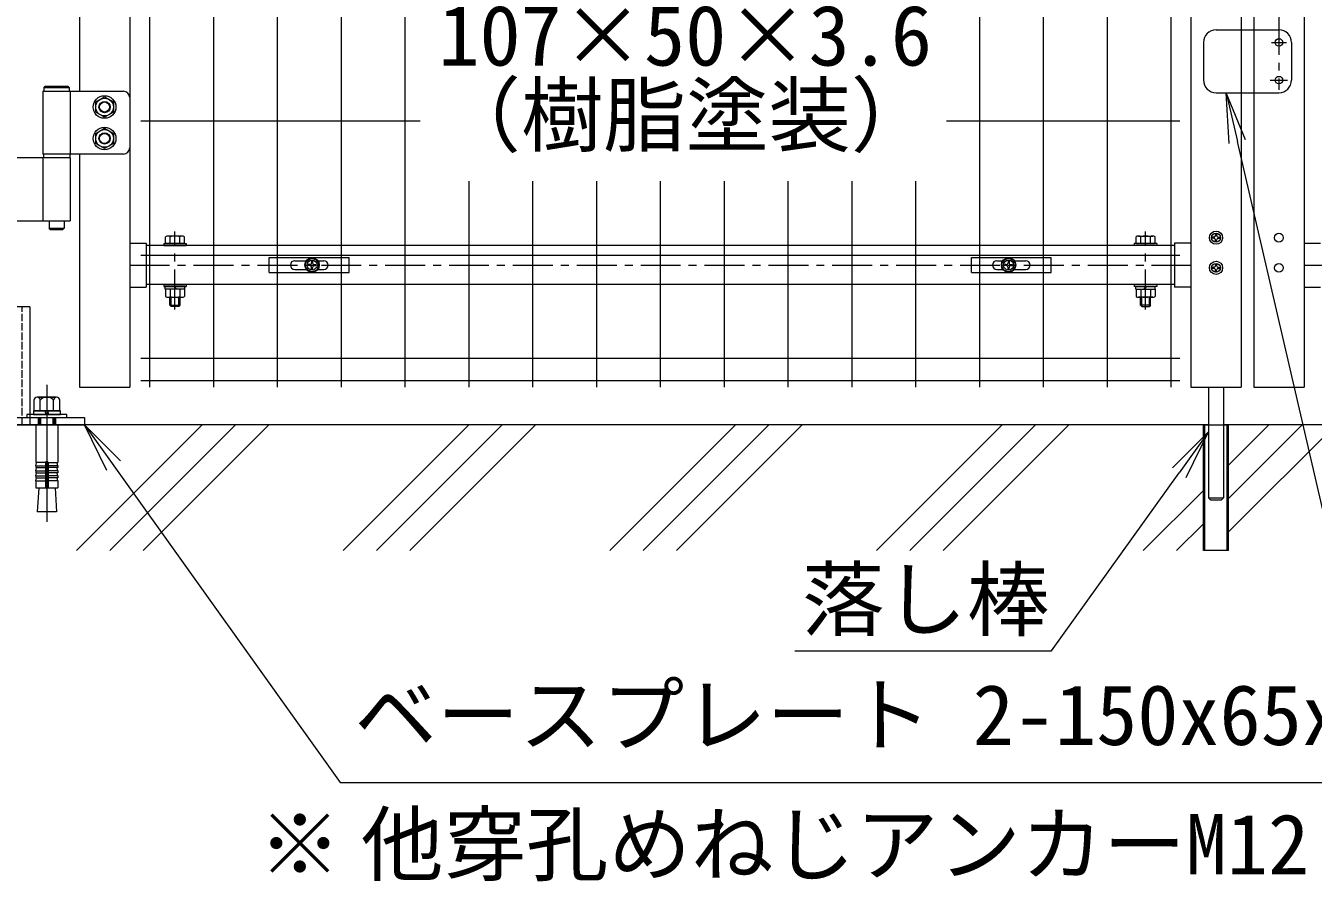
# Model space of a CAD drawing. Units: millimetres, scale not verified. Extents: x -4200 to 4200, y -2970 to 2970.
# Drawn here: x -1043 to -19, y -66 to 615 of the extents above; entities that cross this region are included whole.
import ezdxf
from ezdxf.enums import TextEntityAlignment as Align

# ---------------------------------------------------------------- set-up
doc = ezdxf.new("R2010")
doc.units = ezdxf.units.MM
doc.header["$LTSCALE"] = 20
doc.linetypes.add('DASHED', pattern=[7.5, 6, -1.5])
doc.linetypes.add('USER1', pattern=[50.8, 31.75, -6.35, 6.35, -6.35])
for name, color, linetype, lineweight in [('0-0_D-STR-DIM', 7, 'Continuous', 9), ('0-1_0', 7, 'Continuous', 9), ('0-2_D-STR1', 1, 'Continuous', 18), ('0-3_D-BMK', 2, 'USER1', 13), ('0-4_D-STR-TXT', 7, 'Continuous', 9), ('0-5_D-STR3', 3, 'Continuous', 13), ('0-7_Defpoints', 6, 'Continuous', 18), ('0-8_D-STR2', 7, 'Continuous', 9), ('0-B_D-BGD', 7, 'Continuous', 9), ('0-C_D-DCR-HCH', 7, 'Continuous', 9)]:
    doc.layers.add(name, color=color, linetype=linetype, lineweight=lineweight)
doc.styles.add('ＭＳ ゴシック', font='')
doc.styles.get('ＭＳ ゴシック').set_extended_font_data('MS Gothic')

# ---------------------------------------------------------------- blocks, each defined once
blk = doc.blocks.new('U63')
at = {"layer": '0-2_D-STR1'}
for p, q in [((1000, 10300), (1000, 600)), ((19680, 10300), (19680, 600)), ((200, 8540), (200, 5310)), ((17880, 7414.9), (17880, 600)), ((18680, 7120), (18680, 600)), ((18880, 7120), (18880, 600)), ((200, 4310), (200, 600)), ((1000, 2894), (1260, 2894)), ((1260, 2894), (1260, 2194)), ((17620, 2894), (17620, 2194)), ((17880, 2894), (17620, 2894)), ((19680, 2894), (19940, 2894)), ((17620, 2854), (1260, 2854)), ((1000, 2194), (1260, 2194)), ((17620, 2234), (1260, 2234)), ((17880, 2194), (17620, 2194)), ((19680, 2194), (19940, 2194)), ((200, 600), (1000, 600)), ((17880, 600), (18680, 600)), ((18880, 600), (19680, 600))]:
    blk.add_line(p, q, dxfattribs=at)
for centre in [(19280, 2980), (19280, 2500)]:
    blk.add_circle(centre, 70, dxfattribs=at)
at = {"layer": '0-3_D-BMK'}
for p, q in [((19280, 8560), (19280, 5333.4)), ((19159.8, 6088), (19400.2, 6088)), ((19142.3, 5488), (19417.7, 5488)), ((1720, 1837), (1720, 3078.8)), ((17160, 1837), (17160, 3078.8)), ((1000, 2544), (17880, 2544)), ((19680, 2544), (36560, 2544))]:
    blk.add_line(p, q, dxfattribs=at)
at = {"layer": '0-5_D-STR3'}
for p, q in [((18280, 6288), (19280, 6288)), ((18080, 6088), (18080, 5488)), ((19480, 6088), (19480, 5488)), ((-364, 5370), (36, 5370)), ((-344, 5390), (16, 5390)), ((-380, 5310), (-380, 4310)), ((-380, 5310), (900, 5310)), ((-364, 5310), (36, 5310)), ((52, 5310), (52, 4310)), ((1000, 5210), (1000, 4410)), ((18280, 5288), (19280, 5288)), ((900, 4310), (-380, 4310)), ((-374, 4310), (-374, 4250)), ((46, 4310), (-374, 4310)), ((52, 4250), (-1788, 4250)), ((-380, 4250), (-380, 3250)), ((52, 4250), (52, 3250)), ((-1788, 3250), (52, 3250)), ((-284, 3250), (-284, 3130)), ((-264, 3110), (-284, 3130)), ((-284, 3130), (-44, 3130)), ((-264, 3110), (-64, 3110)), ((-64, 3110), (-44, 3130)), ((-44, 3250), (-44, 3130)), ((1540, 2886), (1540, 2854)), ((1540, 2886), (1900, 2886)), ((1570, 2886), (1570, 2995)), ((1870, 2886), (1570, 2886)), ((1832.5, 3006.1), (1607.5, 3006.1)), ((1645, 2886), (1645, 2995)), ((1795, 2886), (1795, 2995)), ((1870, 2886), (1870, 2995)), ((1900, 2886), (1900, 2854)), ((16980, 2886), (16980, 2854)), ((17340, 2886), (16980, 2886)), ((17009.9, 2886), (17009.9, 2995)), ((17009.9, 2886), (17310, 2886)), ((17047.4, 3006.1), (17272.5, 3006.1)), ((17084.9, 2886), (17084.9, 2995)), ((17235, 2886), (17235, 2995)), ((17310, 2886), (17310, 2995)), ((17340, 2886), (17340, 2854)), ((18243, 2971.7), (18217, 2972.1)), ((18272.1, 3043), (18271.7, 3017.1)), ((18272.1, 2917), (18271.7, 2942.9)), ((18272.1, 3043), (18287.9, 3043)), ((18272.1, 2917), (18287.9, 2917)), ((18287.9, 3043), (18288.4, 3017.1)), ((18287.9, 2917), (18288.4, 2942.9)), ((18317.1, 2988.4), (18343, 2987.9)), ((18317.1, 2971.7), (18343, 2972.1)), ((18343, 2987.9), (18343, 2972.1)), ((1540, 2854), (1900, 2854)), ((17340, 2854), (16980, 2854)), ((18243, 2508.4), (18217, 2507.9)), ((18217, 2507.9), (18217, 2492.1)), ((18243, 2491.7), (18217, 2492.1)), ((18272.1, 2563), (18271.7, 2537.1)), ((18272.1, 2437), (18271.7, 2462.9)), ((18272.1, 2563), (18287.9, 2563)), ((18287.9, 2563), (18288.4, 2537.1)), ((18287.9, 2437), (18288.4, 2462.9)), ((18317.1, 2508.4), (18343, 2507.9)), ((18317.1, 2491.7), (18343, 2492.1)), ((18343, 2507.9), (18343, 2492.1)), ((18272.1, 2437), (18287.9, 2437)), ((1540, 2234), (1540, 2202)), ((1540, 2234), (1900, 2234)), ((1540, 2202), (1900, 2202)), ((1570, 2162), (1570, 2043)), ((1645, 2162), (1645, 2043)), ((1727.5, 2162), (1704.4, 2202)), ((1741.4, 2162), (1718.3, 2202)), ((1795, 2162), (1795, 2043)), ((1870, 2162), (1870, 2043)), ((1900, 2234), (1900, 2202)), ((16980, 2234), (16980, 2202)), ((17340, 2234), (16980, 2234)), ((17340, 2202), (16980, 2202)), ((17009.9, 2162), (17009.9, 2043)), ((17084.9, 2162), (17084.9, 2043)), ((17138.6, 2162), (17161.7, 2202)), ((17152.4, 2162), (17175.5, 2202)), ((17235, 2162), (17235, 2043)), ((17310, 2162), (17310, 2043)), ((17340, 2234), (17340, 2202)), ((1607.5, 2032), (1832.5, 2032)), ((1640, 1906), (1640, 2032)), ((1640, 1906), (1660, 1886)), ((1640, 1906), (1800, 1906)), ((1660, 1886), (1660, 2032)), ((1780, 1886), (1660, 1886)), ((1780, 1886), (1780, 2032)), ((1780, 1886), (1800, 1906)), ((1800, 1906), (1800, 2032)), ((17272.5, 2032), (17047.4, 2032)), ((17080, 1906), (17080, 2032)), ((17100, 1886), (17080, 1906)), ((17240, 1906), (17080, 1906)), ((17100, 1886), (17100, 2032)), ((17100, 1886), (17220, 1886)), ((17220, 1886), (17220, 2032)), ((17240, 1906), (17220, 1886)), ((17240, 1906), (17240, 2032)), ((18160, 600), (18160, -1160)), ((18400, 600), (18400, -1160)), ((18080, 0), (18480, 0)), ((18080, -2000), (18080, 0)), ((18104, -2000), (18104, 0)), ((18456, -2000), (18456, 0)), ((18480, -2000), (18480, 0)), ((18160, -1160), (18400, -1160)), ((18160, -1160), (18200, -1200)), ((18360, -1200), (18200, -1200)), ((18360, -1200), (18200, -1200)), ((18360, -1200), (18400, -1160)), ((18480, -2000), (18080, -2000))]:
    blk.add_line(p, q, dxfattribs=at)
for points in [[(-344, 5390), (-364, 5370), (-364, 5310)], [(16, 5390), (36, 5370), (36, 5310)], [(46, 4310), (46, 4250), (-374, 4250)], [(18243, 2988.4), (18217, 2987.9), (18217, 2972.1)], [(1874, 2162), (1566, 2162), (1566, 2202)], [(1874, 2162), (1874, 2202), (1566, 2202)], [(17006, 2162), (17314, 2162), (17314, 2202)], [(17006, 2162), (17006, 2202), (17314, 2202)]]:
    blk.add_lwpolyline(points, dxfattribs=at)
for points in [[(600, 5222), (740.3, 5141), (740.3, 4979), (600, 4898), (459.7, 4979), (459.7, 5141)], [(600, 4722), (740.3, 4641), (740.3, 4479), (600, 4398), (459.7, 4479), (459.7, 4641)]]:
    blk.add_lwpolyline(points, close=True, dxfattribs=at)
for centre, radius in [((19280, 6088), 60), ((19280, 5488), 60), ((600, 5060), 180), ((600, 5060), 140.7), ((600, 5060), 90), ((600, 5060), 80), ((600, 4560), 180), ((600, 4560), 140.7), ((600, 4560), 90), ((600, 4560), 80), ((18280, 2980), 105), ((18280, 2980), 70), ((18280, 2500), 105), ((18280, 2500), 70)]:
    blk.add_circle(centre, radius, dxfattribs=at)
for centre, radius, start, end in [((18280, 6088), 200, 90, 179.99999), ((19280, 6088), 200, 359.99999, 90), ((18280, 5488), 200, 179.99999, 270), ((19280, 5488), 200, 270, 0), ((900, 5210), 100, 0, 90), ((900, 4410), 100, 270, 0), ((1607.5, 2937), 69.1, 57.13278, 122.86722), ((1720, 2746.2), 259.8, 73.22135, 106.77865), ((1832.5, 2937), 69.1, 57.13278, 122.86722), ((17047.4, 2937), 69.1, 57.13278, 122.86722), ((17160, 2746.2), 259.8, 73.22135, 106.77865), ((17272.5, 2937), 69.1, 57.13278, 122.86722), ((18241.9, 3018.1), 29.8, 270, 0), ((18241.9, 2941.9), 29.8, 0, 90), ((18318.1, 3018.1), 29.8, 180, 270), ((18318.1, 2941.9), 29.8, 90, 180), ((18241.9, 2538.1), 29.8, 270, 0), ((18241.9, 2461.9), 29.8, 0, 90), ((18318.1, 2538.1), 29.8, 180, 270), ((18318.1, 2461.9), 29.8, 90, 180), ((1607.5, 2101.1), 69.1, 237.13278, 302.86722), ((1720, 2291.8), 259.8, 253.22135, 286.77865), ((1832.5, 2101.1), 69.1, 237.13278, 302.86722), ((17047.4, 2101.1), 69.1, 237.13278, 302.86722), ((17160, 2291.8), 259.8, 253.22135, 286.77865), ((17272.5, 2101.1), 69.1, 237.13278, 302.86722)]:
    blk.add_arc(centre, radius, start, end, dxfattribs=at)
at = {"layer": '0-7_Defpoints'}
for centre in [(3900, 2544), (14980, 2544)]:
    blk.add_circle(centre, 80, dxfattribs=at)
blk = doc.blocks.new('A$C1aa64d16')
at = {"layer": '0-5_D-STR3'}
for p, q in [((-679.7, 120), (590.3, 120)), ((-679.7, -120), (-679.7, 120)), ((-274.7, 70), (-91.2, 70)), ((-37.1, 8.4), (-63, 7.9)), ((-63, 7.9), (-63, -7.9)), ((-7.9, 63), (-8.4, 37.1)), ((-7.9, 63), (7.9, 63)), ((7.9, 63), (8.4, 37.1)), ((37.1, 8.4), (63, 7.9)), ((63, 7.9), (63, -7.9)), ((91.2, 70), (185.3, 70)), ((-274.7, -70), (-91.2, -70)), ((-37.1, -8.4), (-63, -7.9)), ((-7.9, -63), (-8.4, -37.1)), ((37.1, -8.4), (63, -7.9)), ((91.2, -70), (185.3, -70))]:
    blk.add_line(p, q, dxfattribs=at)
for points in [[(-679.7, -120), (590.3, -120), (590.3, 120)], [(-7.9, -63), (7.9, -63), (8.4, -37.1)]]:
    blk.add_lwpolyline(points, dxfattribs=at)
for radius in [115, 105]:
    blk.add_circle((0, 0), radius, dxfattribs=at)
for centre, radius, start, end in [((-274.7, 0), 70, 90, 270), ((-38.1, 38.1), 29.8, 270, 0), ((38.1, 38.1), 29.8, 180, 270), ((185.3, 0), 70, 270, 90), ((-38.1, -38.1), 29.8, 0, 90), ((38.1, -38.1), 29.8, 90, 180)]:
    blk.add_arc(centre, radius, start, end, dxfattribs=at)
blk = doc.blocks.new('A$Cf29bf4b8')
at = {"layer": '0-5_D-STR3'}
for p, q in [((-590.3, 120), (679.7, 120)), ((-590.3, -120), (-590.3, 120)), ((-185.3, 70), (-91.2, 70)), ((-37.1, 8.4), (-63, 7.9)), ((-63, 7.9), (-63, -7.9)), ((-7.9, 63), (-8.4, 37.1)), ((-7.9, 63), (7.9, 63)), ((7.9, 63), (8.4, 37.1)), ((37.1, 8.4), (63, 7.9)), ((63, 7.9), (63, -7.9)), ((91.2, 70), (274.7, 70)), ((-185.3, -70), (-91.2, -70)), ((-37.1, -8.4), (-63, -7.9)), ((-7.9, -63), (-8.4, -37.1)), ((37.1, -8.4), (63, -7.9)), ((91.2, -70), (274.7, -70))]:
    blk.add_line(p, q, dxfattribs=at)
for points in [[(-590.3, -120), (679.7, -120), (679.7, 120)], [(-7.9, -63), (7.9, -63), (8.4, -37.1)]]:
    blk.add_lwpolyline(points, dxfattribs=at)
for radius in [115, 105]:
    blk.add_circle((0, 0), radius, dxfattribs=at)
for centre, radius, start, end in [((-185.3, 0), 70, 90, 270), ((-38.1, 38.1), 29.8, 270, 0), ((38.1, 38.1), 29.8, 180, 270), ((274.7, 0), 70, 270, 90), ((-38.1, -38.1), 29.8, 0, 90), ((38.1, -38.1), 29.8, 90, 180)]:
    blk.add_arc(centre, radius, start, end, dxfattribs=at)
blk = doc.blocks.new('ベースプレート部品\u3000正面図')
at = {"layer": '0-5_D-STR3'}
for p, q in [((17927, 48401.4), (16666.9, 48401.4)), ((16666.9, 48401.4), (16666.9, 46641.4)), ((17927, 48401.4), (17927, 46641.4)), ((17546.8, 48256.4), (17046.7, 48256.4)), ((17046.7, 48256.4), (17046.7, 48066.4)), ((17546.7, 48256.4), (17546.7, 48066.4)), ((17546.7, 48066.4), (17046.8, 48066.4)), ((17546.8, 47016.4), (17046.7, 47016.4)), ((17046.7, 47016.4), (17046.7, 46826.4)), ((17546.7, 47016.4), (17546.7, 46826.4)), ((17546.7, 46826.4), (17046.8, 46826.4)), ((15797, 46641.4), (18797, 46641.4)), ((18797, 46641.4), (18797, 46521.4))]:
    blk.add_line(p, q, dxfattribs=at)
at = {"layer": '0-5_D-STR3', "linetype": 'DASHED'}
for p, q in [((16786.9, 48401.4), (16786.9, 46521.4)), ((17806.9, 46521.4), (17806.9, 48401.4)), ((16258.9, 46641.4), (16258.9, 46521.4)), ((16538.7, 46641.4), (16538.7, 46521.4)), ((16666.9, 46641.4), (16666.9, 46521.4)), ((17927, 46641.4), (17927, 46521.4)), ((18058.7, 46641.4), (18058.7, 46521.4)), ((18338.7, 46641.4), (18338.7, 46521.4))]:
    blk.add_line(p, q, dxfattribs=at)
at = {"layer": '0-5_D-STR3'}
blk.add_lwpolyline([(15797, 46641.4), (15797, 46521.4), (18797, 46521.4)], dxfattribs=at)
blk = doc.blocks.new('_Open')
at = {"layer": '0-1_0'}
blk.add_line((-20, 3.33), (0, 0), dxfattribs=at)
blk.add_lwpolyline([(-20, -3.33), (0, 0), (-20, 0)], dxfattribs=at)
blk = doc.blocks.new('MLeader6')
at = {"layer": '0-4_D-STR-TXT'}
blk.add_line((-978.92, 260.64), (-996.74, 297.07), dxfattribs=at)
for points in [[(-968.07, 268.39), (-996.74, 297.07), (-973.49, 264.52)], [(-973.49, 264.52), (-793.45, 12.46), (-18.61, 12.46), (33.59, 12.46)]]:
    blk.add_lwpolyline(points, dxfattribs=at)

msp = doc.modelspace()

# ---------------------------------------------------------------- linework, layer by layer
at = {"layer": '0-3_D-BMK'}
msp.add_line((-1026.66, 328.97), (-1026.66, 219.97), dxfattribs=at)
at = {"layer": '0-4_D-STR-TXT'}
for points in [[(213.15, 117.23), (14.15, 117.23), (-79.7, 522.5)], [(-431.86, 117.23), (-227.61, 117.23), (-126.04, 258.98)]]:
    msp.add_lwpolyline(points, dxfattribs=at)
at = {"layer": '0-5_D-STR3', "lineweight": 18}
for p, q in [((-1018.87, 319.17), (-1034.46, 319.17)), ((-1032.66, 319.17), (-1020.66, 319.17)), ((-1015.91, 308.37), (-1037.41, 308.37)), ((-1037.41, 308.37), (-1037.41, 305.37)), ((-1037.05, 316.67), (-1037.05, 308.37)), ((-1037.05, 308.37), (-1016.27, 308.37)), ((-1031.86, 308.37), (-1031.86, 316.67)), ((-1028.16, 308.37), (-1027.36, 305.37)), ((-1025.16, 305.37), (-1025.96, 308.37)), ((-1021.46, 308.37), (-1021.46, 316.67)), ((-1016.27, 308.37), (-1016.27, 316.67)), ((-1015.91, 305.37), (-1015.91, 308.37)), ((-1042.66, 305.37), (-1042.66, 303.07)), ((-1010.66, 305.37), (-1042.66, 305.37)), ((-1042.66, 303.07), (-1010.66, 303.07)), ((-1037.41, 305.37), (-1015.91, 305.37)), ((-1035.31, 297.07), (-1035.31, 267.03)), ((-1032.66, 303.07), (-1032.66, 297.07)), ((-1031.58, 297.07), (-1031.58, 303.07)), ((-1021.74, 297.07), (-1021.74, 303.07)), ((-1020.66, 297.07), (-1020.66, 303.07)), ((-1018.01, 297.07), (-1018.01, 267.03)), ((-1010.66, 303.07), (-1010.66, 305.37)), ((-1027.66, 267.03), (-1035.31, 267.03)), ((-1035.31, 264.53), (-1034.88, 266.99)), ((-1027.66, 267.03), (-1027.66, 247.07)), ((-1025.66, 267.03), (-1018.01, 267.03)), ((-1025.66, 267.03), (-1025.66, 247.07)), ((-1018.01, 264.53), (-1018.45, 266.99)), ((-1035.31, 264.53), (-1027.66, 264.53)), ((-1035.31, 264.53), (-1035.31, 263.03)), ((-1035.31, 263.03), (-1027.66, 263.03)), ((-1035.31, 260.53), (-1034.88, 262.99)), ((-1035.31, 260.53), (-1027.66, 260.53)), ((-1035.31, 260.53), (-1035.31, 259.03)), ((-1035.31, 259.03), (-1027.66, 259.03)), ((-1035.31, 256.53), (-1034.88, 258.99)), ((-1035.31, 256.53), (-1027.66, 256.53)), ((-1035.31, 256.53), (-1035.31, 255.03)), ((-1018.01, 264.53), (-1025.66, 264.53)), ((-1018.01, 263.03), (-1025.66, 263.03)), ((-1018.01, 260.53), (-1025.66, 260.53)), ((-1018.01, 259.03), (-1025.66, 259.03)), ((-1018.01, 256.53), (-1025.66, 256.53)), ((-1018.01, 260.53), (-1018.45, 262.99)), ((-1018.01, 256.53), (-1018.45, 258.99)), ((-1018.01, 264.53), (-1018.01, 263.03)), ((-1018.01, 260.53), (-1018.01, 259.03)), ((-1018.01, 256.53), (-1018.01, 255.03)), ((-1035.31, 252.57), (-1034.88, 255.03)), ((-1035.31, 255.03), (-1027.66, 255.03)), ((-1035.31, 252.57), (-1027.66, 252.57)), ((-1035.31, 252.57), (-1035.31, 247.07)), ((-1035.31, 247.07), (-1018.01, 247.07)), ((-1033.16, 247.07), (-1034.24, 227.97)), ((-1018.01, 255.03), (-1025.66, 255.03)), ((-1018.01, 252.57), (-1025.66, 252.57)), ((-1020.17, 247.07), (-1019.08, 227.97)), ((-1018.01, 252.57), (-1018.45, 255.03)), ((-1018.01, 252.57), (-1018.01, 247.07)), ((-1019.08, 227.97), (-1034.24, 227.97))]:
    msp.add_line(p, q, dxfattribs=at)
at = {"layer": '0-5_D-STR3'}
msp.add_line((-1035.31, 297.07), (-1018.01, 297.07), dxfattribs=at)
at = {"layer": '0-5_D-STR3', "lineweight": 18}
for centre, radius, start, end in [((-1034.46, 316.57), 2.6, 2.20423, 177.79577), ((-1026.66, 312.52), 6.65, 38.61324, 141.38676), ((-1018.87, 316.57), 2.6, 2.20423, 177.79577), ((-1026.66, 267.03), 1, 0, 180)]:
    msp.add_arc(centre, radius, start, end, dxfattribs=at)
at = {"layer": '0-8_D-STR2'}
for p, q in [((-944.9, 897.06), (-944.9, 327.06)), ((-894.13, 897.06), (-894.13, 327.06)), ((-843.36, 897.06), (-843.36, 327.06)), ((-792.59, 897.06), (-792.59, 327.06)), ((-741.82, 897.06), (-741.82, 327.06)), ((-284.89, 897.06), (-284.89, 327.06)), ((-234.12, 897.06), (-234.12, 327.06)), ((-183.35, 897.06), (-183.35, 327.06)), ((-132.58, 897.06), (-132.58, 327.06)), ((-951.9, 539.06), (-729.68, 539.06)), ((-311, 539.06), (-125.58, 539.06)), ((-691.05, 490.93), (-691.05, 327.06)), ((-640.28, 490.93), (-640.28, 327.06)), ((-589.51, 490.93), (-589.51, 327.06)), ((-538.74, 490.93), (-538.74, 327.06)), ((-487.97, 490.93), (-487.97, 327.06)), ((-437.2, 490.93), (-437.2, 327.06)), ((-386.43, 490.93), (-386.43, 327.06)), ((-335.66, 490.93), (-335.66, 327.06)), ((-951.9, 432.06), (-125.58, 432.06)), ((-951.9, 350.06), (-125.58, 350.06)), ((-951.9, 332.46), (-125.58, 332.46))]:
    msp.add_line(p, q, dxfattribs=at)
at = {"layer": '0-B_D-BGD'}
for p, q in [((-102.74, 297.06), (-1401.64, 297.07)), ((1258.15, 297.06), (-90.74, 297.06))]:
    msp.add_line(p, q, dxfattribs=at)
at = {"layer": '0-C_D-DCR-HCH'}
for p, q in [((-1003.15, 197.06), (-903.15, 297.06)), ((-976.64, 197.06), (-876.64, 297.06)), ((-950.12, 197.06), (-850.12, 297.06)), ((-791.02, 197.06), (-691.02, 297.06)), ((-764.5, 197.06), (-664.5, 297.06)), ((-737.99, 197.06), (-637.99, 297.06)), ((-578.89, 197.06), (-478.89, 297.06)), ((-552.37, 197.06), (-452.37, 297.06)), ((-525.86, 197.06), (-425.86, 297.06)), ((-366.76, 197.06), (-266.76, 297.06)), ((-340.24, 197.06), (-240.24, 297.06)), ((-313.72, 197.06), (-213.72, 297.06)), ((-86.74, 211.91), (-1.59, 297.06)), ((-86.74, 238.43), (-28.11, 297.06)), ((-86.74, 264.94), (-54.63, 297.06)), ((-154.62, 197.06), (-106.75, 244.94)), ((-128.11, 197.06), (-106.75, 218.43))]:
    msp.add_line(p, q, dxfattribs=at)

# ---------------------------------------------------------------- block references
at = {"layer": '0-0_D-STR-DIM', "xscale": 0.05, "yscale": 0.05}
for name, p in [('U63', (-1010.75, 297.06)), ('A$C1aa64d16', (-815.75, 424.26)), ('A$Cf29bf4b8', (-261.75, 424.26)), ('ベースプレート部品\u3000正面図', (-1936.6, -2029.01))]:
    msp.add_blockref(name, p, dxfattribs=at)
at = {"layer": '0-4_D-STR-TXT', "xscale": 2, "yscale": 2}
for p, rotation in [((-88.73, 561.46), 103.03861), ((-102.74, 291.49), 54.37751)]:
    msp.add_blockref('_Open', p, dxfattribs=dict(at, rotation=rotation))
at = {"layer": '0-4_D-STR-TXT'}
msp.add_blockref('MLeader6', (0, 0), dxfattribs=at)

# ---------------------------------------------------------------- texts
at = {"layer": '0-4_D-STR-TXT', "style": 'ＭＳ ゴシック'}
for s, p in [('107×50×3.6', (-715.27, 568.62)), ('（樹脂塗装）', (-715.17, 505.18)), ('落し棒', (-426.1, 119.85)), ('ベースプレート 2-150x65x6', (-782.11, 27.85)), ('他穿孔めねじアンカーM12', (-776.78, -75.16)), ('※', (-858.26, -75.09))]:
    msp.add_text(s, height=48.09, dxfattribs=at).set_placement(p, align=Align.BOTTOM_LEFT)

doc.saveas('drawing.dxf')
